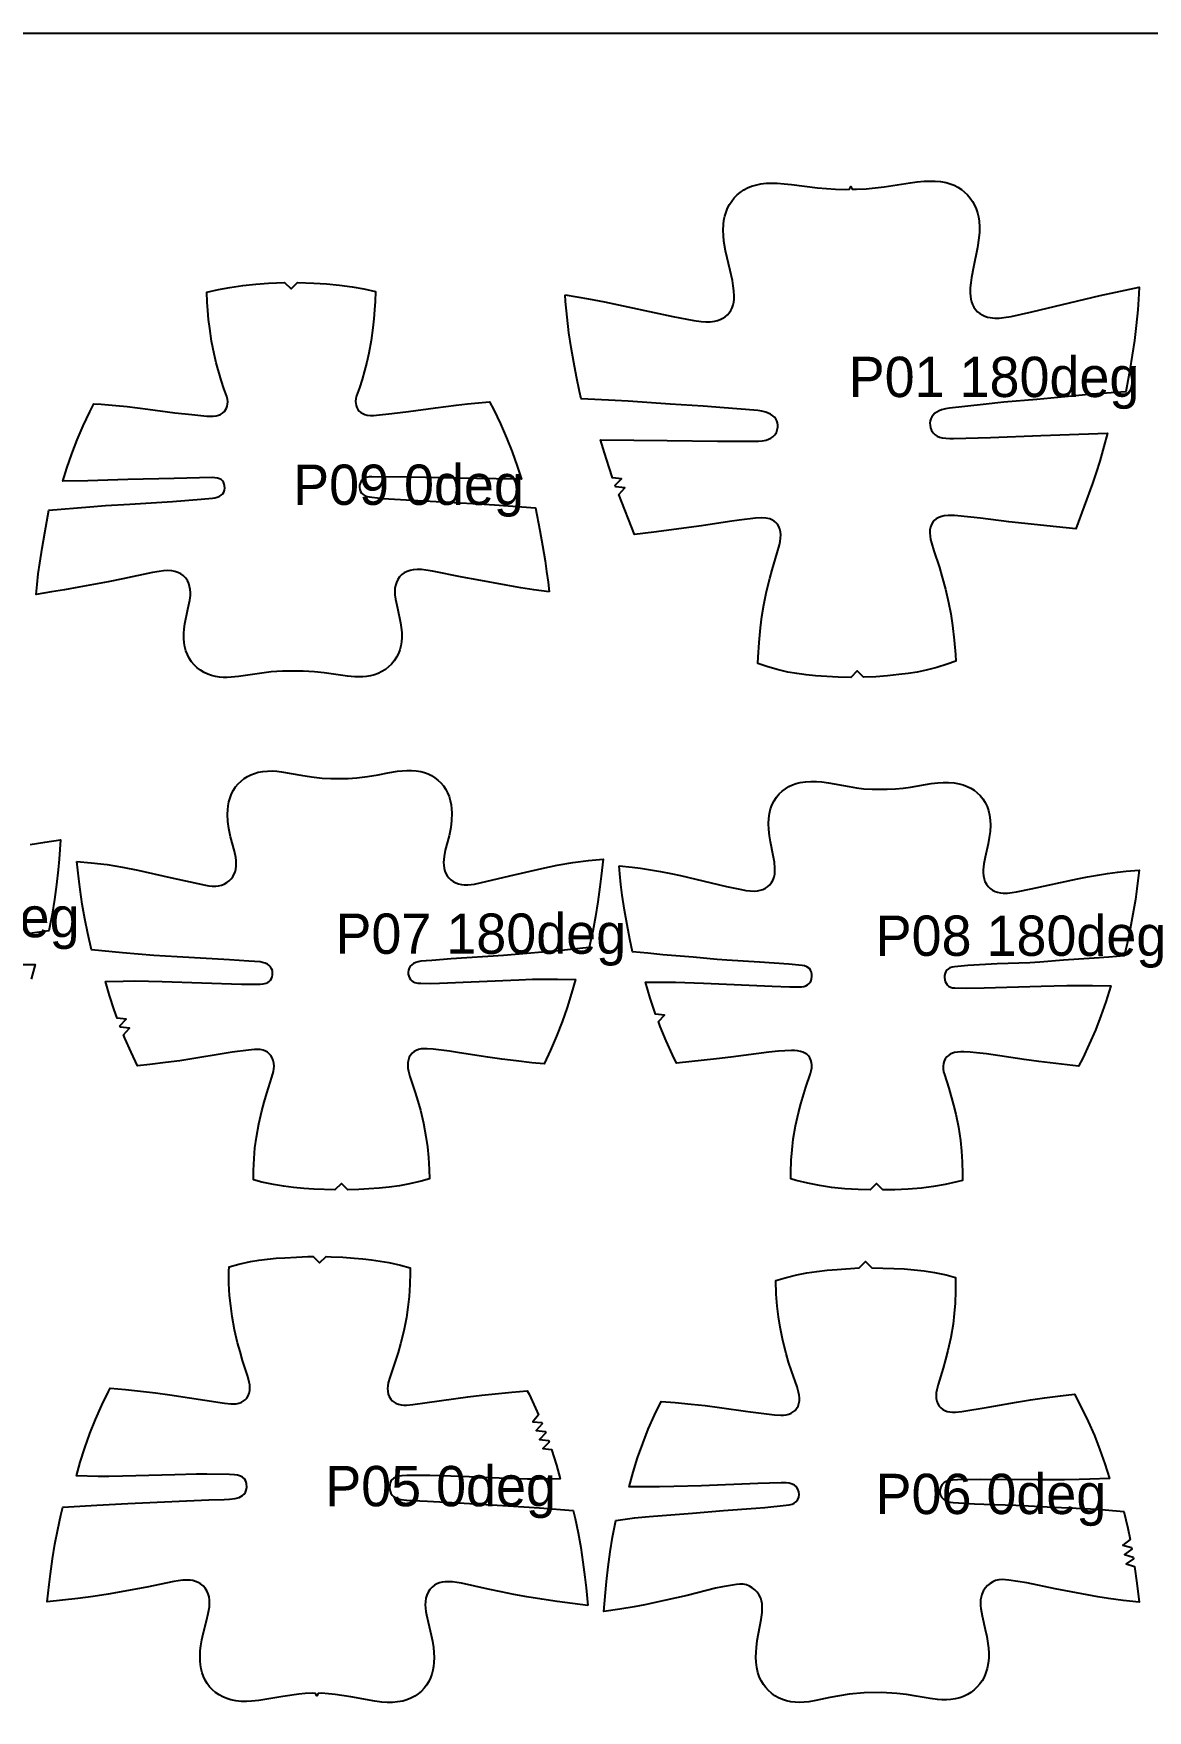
# Model space of a CAD drawing. Header units: millimetres. Extents: x 0 to 2000, y 0 to 1032.
# Drawn here: x 1220 to 1565, y 480 to 1000 of the extents above; entities that cross this region are included whole.
import ezdxf

# ---------------------------------------------------------------- set-up
doc = ezdxf.new("R2010")
doc.units = ezdxf.units.MM
for name, color, linetype in [('ANNOTATION', 3, 'Continuous'), ('LEATHER', 1, 'Continuous'), ('PIECES', 5, 'Continuous')]:
    doc.layers.add(name, color=color, linetype=linetype)

msp = doc.modelspace()

# ---------------------------------------------------------------- linework, layer by layer
at = {"layer": 'LEATHER'}
msp.add_lwpolyline([(0, 0), (2000, 0), (2000, 1000), (0, 1000)], close=True, dxfattribs=at)
at = {"layer": 'PIECES'}
for points in [[(1384.49, 918.95), (1391.74, 917.65), (1396.63, 916.7), (1417.91, 912.24), (1424.36, 910.96), (1426.66, 910.63), (1428.07, 910.53), (1429.47, 910.55), (1430.86, 910.73), (1431.73, 910.94), (1432.57, 911.25), (1433.37, 911.63), (1434.12, 912.11), (1434.79, 912.67), (1435.38, 913.33), (1435.88, 914.09), (1436.27, 914.9), (1436.56, 915.76), (1436.75, 916.65), (1436.86, 917.56), (1436.91, 918.48), (1436.84, 920.11), (1436.63, 921.72), (1436.34, 923.32), (1435.64, 926.51), (1434.25, 932.61), (1433.74, 935.57), (1433.55, 937.3), (1433.48, 939.03), (1433.56, 940.77), (1433.73, 942.06), (1434.01, 943.34), (1434.39, 944.58), (1434.88, 945.79), (1435.47, 946.92), (1436.15, 947.99), (1436.94, 948.98), (1437.82, 949.9), (1438.79, 950.72), (1439.88, 951.46), (1441.04, 952.08), (1442.25, 952.59), (1443.51, 952.99), (1445.17, 953.34), (1446.84, 953.53), (1448.54, 953.59), (1450.23, 953.56), (1452.45, 953.4), (1454.66, 953.16), (1462.76, 952.16), (1465.55, 951.89), (1468.34, 951.71), (1471.32, 951.65), (1472.69, 951.68), (1473.08, 952.49), (1473.49, 951.69), (1474.85, 951.7), (1477.83, 951.83), (1480.62, 952.08), (1483.4, 952.42), (1491.47, 953.64), (1493.67, 953.93), (1495.88, 954.15), (1497.58, 954.23), (1499.27, 954.21), (1500.96, 954.06), (1502.62, 953.75), (1503.89, 953.39), (1505.12, 952.91), (1506.29, 952.31), (1507.4, 951.6), (1508.39, 950.81), (1509.29, 949.92), (1510.1, 948.95), (1510.82, 947.9), (1511.43, 946.78), (1511.96, 945.59), (1512.37, 944.35), (1512.68, 943.08), (1512.88, 941.79), (1513.01, 940.06), (1512.98, 938.32), (1512.84, 936.59), (1512.41, 933.62), (1511.17, 927.48), (1510.56, 924.28), (1510.3, 922.67), (1510.14, 921.05), (1510.11, 919.43), (1510.18, 918.51), (1510.32, 917.6), (1510.53, 916.72), (1510.84, 915.87), (1511.25, 915.06), (1511.77, 914.32), (1512.38, 913.68), (1513.07, 913.13), (1513.82, 912.67), (1514.63, 912.31), (1515.48, 912.03), (1516.35, 911.83), (1517.75, 911.69), (1519.16, 911.7), (1520.56, 911.84), (1522.85, 912.23), (1529.26, 913.68), (1550.42, 918.69), (1555.29, 919.76), (1562.5, 921.25), (1562.44, 919.19), (1562.12, 914.3), (1561.66, 909.41), (1561.08, 904.79), (1560.39, 900.19), (1559.63, 895.65), (1558.81, 891.12), (1558.36, 888.86), (1547.82, 888.06), (1543.82, 887.71), (1530.8, 886.43), (1520.59, 885.56), (1514.16, 884.92), (1503.71, 883.75), (1502.47, 883.53), (1501.25, 883.2), (1500.48, 882.91), (1499.75, 882.53), (1499.09, 882.06), (1498.61, 881.58), (1498.21, 881.04), (1497.91, 880.44), (1497.72, 879.79), (1497.64, 879.12), (1497.66, 878.44), (1497.81, 877.6), (1498.11, 876.81), (1498.59, 876.08), (1499.22, 875.49), (1499.89, 875.07), (1500.62, 874.77), (1501.39, 874.57), (1502.58, 874.39), (1503.77, 874.31), (1504.97, 874.31), (1516.47, 874.61), (1532.04, 875.24), (1552.72, 875.99), (1551.62, 871.86), (1550.3, 867.32), (1549.2, 863.82), (1548.03, 860.35), (1542.9, 846.34), (1536.88, 846.87), (1522.11, 848.51), (1513.35, 849.62), (1510.32, 849.96), (1505.3, 850.42), (1503.3, 850.45), (1502.07, 850.33), (1500.88, 850.04), (1500.19, 849.75), (1499.56, 849.37), (1498.99, 848.91), (1498.51, 848.35), (1498.08, 847.6), (1497.8, 846.79), (1497.65, 845.94), (1497.61, 845.06), (1497.68, 844.01), (1497.85, 842.97), (1498.09, 841.94), (1498.85, 839.43), (1500.55, 834.27), (1501.36, 831.58), (1502.48, 827.53), (1503.43, 823.45), (1504.09, 819.9), (1504.62, 816.33), (1505.17, 811.8), (1505.57, 807.26), (1505.68, 805.27), (1503, 804.27), (1499.77, 803.25), (1496.5, 802.42), (1493.68, 801.87), (1490.84, 801.42), (1487.99, 801.06), (1484.44, 800.7), (1480.88, 800.42), (1477.04, 800.24), (1475.02, 802.22), (1473.05, 800.19), (1469.2, 800.27), (1465.64, 800.45), (1462.08, 800.73), (1459.22, 801.01), (1456.37, 801.38), (1453.54, 801.87), (1450.24, 802.61), (1446.99, 803.55), (1444.29, 804.47), (1444.35, 806.47), (1444.63, 811.02), (1445.06, 815.56), (1445.5, 819.14), (1446.07, 822.71), (1446.91, 826.82), (1447.92, 830.89), (1448.66, 833.6), (1450.23, 838.8), (1450.92, 841.33), (1451.14, 842.36), (1451.28, 843.41), (1451.33, 844.46), (1451.26, 845.34), (1451.09, 846.19), (1450.79, 846.99), (1450.34, 847.73), (1449.84, 848.27), (1449.27, 848.72), (1448.62, 849.09), (1447.93, 849.36), (1446.73, 849.62), (1445.5, 849.7), (1443.5, 849.62), (1438.49, 849.03), (1435.48, 848.62), (1426.74, 847.28), (1412.02, 845.25), (1406.02, 844.57), (1401.1, 857), (1402.98, 859.06), (1400.2, 859.34), (1400.03, 859.81), (1401.95, 861.84), (1399.18, 862.16), (1398.08, 865.35), (1396.64, 869.86), (1395.44, 873.96), (1416.13, 873.74), (1431.71, 873.52), (1443.21, 873.51), (1444.41, 873.55), (1445.6, 873.65), (1446.78, 873.86), (1447.55, 874.09), (1448.27, 874.4), (1448.94, 874.84), (1449.55, 875.45), (1450.01, 876.18), (1450.29, 876.99), (1450.42, 877.83), (1450.42, 878.51), (1450.32, 879.17), (1450.11, 879.82), (1449.8, 880.41), (1449.39, 880.95), (1448.9, 881.41), (1448.22, 881.87), (1447.48, 882.22), (1446.7, 882.5), (1445.48, 882.79), (1444.23, 882.98), (1442.98, 883.11), (1433.75, 883.88), (1427.31, 884.36), (1417.08, 884.96), (1404.03, 885.9), (1400.03, 886.15), (1389.47, 886.67), (1388.96, 888.93), (1388.02, 893.43), (1387.15, 897.95), (1386.34, 902.53), (1385.63, 907.14), (1385.05, 912.01), (1384.61, 916.89), (1384.49, 918.95)], [(1379.49, 826.74), (1374.71, 827.41), (1370.71, 828.03), (1366.2, 828.79), (1357.12, 830.43), (1352.56, 831.3), (1343.35, 833.15), (1341.21, 833.51), (1339.91, 833.65), (1338.6, 833.7), (1337.3, 833.61), (1336.34, 833.42), (1335.42, 833.11), (1334.55, 832.68), (1333.76, 832.11), (1333.08, 831.4), (1332.53, 830.58), (1332.11, 829.68), (1331.83, 828.75), (1331.67, 827.8), (1331.61, 826.83), (1331.65, 825.86), (1331.83, 824.46), (1332.44, 821.68), (1333.38, 817.16), (1333.61, 815.63), (1333.76, 814.09), (1333.79, 812.55), (1333.7, 811.28), (1333.49, 810.01), (1333.17, 808.78), (1332.73, 807.58), (1332.15, 806.43), (1331.45, 805.35), (1330.64, 804.35), (1329.71, 803.45), (1328.71, 802.66), (1327.63, 802), (1326.49, 801.45), (1325.29, 801.02), (1324.09, 800.72), (1322.88, 800.52), (1321.65, 800.41), (1320.42, 800.39), (1319.18, 800.42), (1316.96, 800.6), (1309.66, 801.63), (1306.75, 801.95), (1303.23, 802.13), (1296.82, 802.09), (1293.31, 801.88), (1290.41, 801.54), (1283.11, 800.44), (1280.9, 800.24), (1279.66, 800.19), (1278.42, 800.21), (1277.19, 800.3), (1275.98, 800.49), (1274.78, 800.78), (1273.58, 801.19), (1272.43, 801.73), (1271.34, 802.39), (1270.33, 803.16), (1269.4, 804.06), (1268.58, 805.04), (1267.87, 806.12), (1267.28, 807.27), (1266.82, 808.46), (1266.49, 809.69), (1266.27, 810.95), (1266.17, 812.23), (1266.19, 813.77), (1266.32, 815.31), (1266.53, 816.84), (1267.43, 821.37), (1268.02, 824.15), (1268.19, 825.56), (1268.21, 826.53), (1268.15, 827.5), (1267.97, 828.45), (1267.69, 829.37), (1267.26, 830.27), (1266.7, 831.08), (1266.01, 831.79), (1265.22, 832.35), (1264.35, 832.77), (1263.42, 833.07), (1262.45, 833.25), (1261.15, 833.33), (1259.85, 833.27), (1258.55, 833.11), (1256.41, 832.74), (1247.22, 830.8), (1242.67, 829.89), (1233.61, 828.16), (1229.1, 827.36), (1225.11, 826.7), (1220.34, 825.97), (1220.64, 829.01), (1221.03, 832.34), (1221.48, 835.66), (1222.22, 840.35), (1223.04, 845.03), (1224.33, 852.06), (1237.01, 853.16), (1241.9, 853.52), (1249.43, 853.95), (1262.64, 854.81), (1271.51, 855.48), (1275.02, 855.84), (1275.75, 855.95), (1276.46, 856.11), (1277.14, 856.36), (1277.72, 856.7), (1278.22, 857.13), (1278.59, 857.67), (1278.8, 858.3), (1278.85, 858.95), (1278.79, 859.62), (1278.67, 860.19), (1278.45, 860.73), (1278.13, 861.21), (1277.7, 861.58), (1277.2, 861.85), (1276.65, 862.03), (1275.8, 862.16), (1274.94, 862.19), (1263.13, 861.96), (1248.75, 861.58), (1236.41, 861.18), (1228.58, 861.04), (1229.84, 865.1), (1231.38, 869.53), (1233.07, 873.9), (1234.95, 878.28), (1236.97, 882.6), (1238.26, 885.13), (1240.56, 884.97), (1245.12, 884.57), (1248.58, 884.22), (1255.03, 883.44), (1263.41, 882.31), (1268.63, 881.74), (1273.35, 881.31), (1274.31, 881.27), (1275.27, 881.28), (1276.22, 881.4), (1276.92, 881.57), (1277.59, 881.83), (1278.2, 882.19), (1278.74, 882.66), (1279.14, 883.18), (1279.44, 883.75), (1279.64, 884.36), (1279.75, 885.01), (1279.78, 885.67), (1279.69, 886.53), (1279.5, 887.38), (1279.22, 888.21), (1278.58, 889.86), (1277.73, 892.41), (1276.23, 897.8), (1275.53, 900.62), (1274.77, 904.54), (1274.19, 908.48), (1273.87, 911.26), (1273.62, 914.04), (1273.45, 916.6), (1273.35, 919.74), (1276.91, 920.58), (1280.47, 921.24), (1284.46, 921.8), (1288.48, 922.19), (1292.43, 922.49), (1297.45, 922.74), (1299.46, 920.75), (1301.45, 922.76), (1306.47, 922.55), (1310.43, 922.3), (1314.44, 921.94), (1318.44, 921.43), (1322.01, 920.79), (1325.58, 919.99), (1325.51, 916.85), (1325.37, 914.29), (1325.14, 911.5), (1324.84, 908.72), (1324.3, 904.77), (1323.58, 900.85), (1322.91, 898.02), (1321.46, 892.62), (1320.63, 890.07), (1320.01, 888.41), (1319.74, 887.57), (1319.55, 886.72), (1319.47, 885.86), (1319.51, 885.2), (1319.63, 884.55), (1319.84, 883.94), (1320.14, 883.37), (1320.55, 882.86), (1321.09, 882.4), (1321.7, 882.05), (1322.37, 881.79), (1323.07, 881.62), (1324.03, 881.52), (1324.99, 881.51), (1325.95, 881.56), (1330.66, 882.04), (1335.87, 882.66), (1344.25, 883.87), (1350.68, 884.71), (1354.14, 885.1), (1358.7, 885.54), (1361, 885.72), (1362.32, 883.2), (1364.38, 878.9), (1366.29, 874.54), (1368.03, 870.18), (1369.61, 865.77), (1370.91, 861.72), (1363.08, 861.79), (1350.74, 862.07), (1336.35, 862.31), (1324.54, 862.43), (1323.68, 862.39), (1322.83, 862.25), (1322.28, 862.07), (1321.78, 861.79), (1321.36, 861.41), (1321.04, 860.93), (1320.83, 860.39), (1320.71, 859.82), (1320.66, 859.15), (1320.72, 858.5), (1320.93, 857.88), (1321.31, 857.34), (1321.81, 856.91), (1322.39, 856.58), (1323.08, 856.34), (1323.79, 856.18), (1324.52, 856.08), (1328.03, 855.75), (1336.91, 855.16), (1350.13, 854.43), (1357.66, 854.07), (1362.55, 853.76), (1375.24, 852.78), (1376.6, 845.77), (1377.46, 841.1), (1378.25, 836.41), (1378.73, 833.09), (1379.15, 829.77), (1379.49, 826.74)], [(1232.94, 743.02), (1237.41, 742.69), (1242.34, 742.1), (1247.14, 741.3), (1251.91, 740.33), (1261.88, 738.09), (1272.93, 735.68), (1273.97, 735.52), (1275.01, 735.43), (1276.06, 735.45), (1276.97, 735.55), (1277.86, 735.76), (1278.71, 736.08), (1279.51, 736.51), (1280.24, 737.05), (1280.82, 737.64), (1281.32, 738.3), (1281.73, 739.03), (1282.05, 739.8), (1282.28, 740.69), (1282.4, 741.58), (1282.43, 742.49), (1282.38, 743.41), (1282.27, 744.32), (1281.85, 746.32), (1280.66, 750.77), (1280.13, 753.26), (1279.82, 755.5), (1279.72, 757.77), (1279.77, 759.06), (1279.91, 760.35), (1280.15, 761.62), (1280.51, 762.87), (1280.97, 764.04), (1281.55, 765.15), (1282.24, 766.2), (1283.03, 767.16), (1283.93, 768.04), (1284.87, 768.79), (1285.89, 769.44), (1286.96, 769.98), (1288.08, 770.42), (1289.24, 770.75), (1290.66, 771.02), (1292.09, 771.14), (1293.54, 771.15), (1294.99, 771.06), (1296.43, 770.9), (1299.46, 770.41), (1302.48, 769.84), (1305.75, 769.32), (1309.04, 768.96), (1311.79, 768.82), (1317.14, 768.84), (1319.89, 769.01), (1323.17, 769.4), (1326.44, 769.96), (1329.45, 770.55), (1332.48, 771.07), (1333.92, 771.24), (1335.37, 771.34), (1336.81, 771.35), (1338.25, 771.24), (1339.67, 770.99), (1340.84, 770.67), (1341.96, 770.24), (1343.04, 769.71), (1344.05, 769.07), (1345.01, 768.33), (1345.91, 767.46), (1346.71, 766.5), (1347.41, 765.46), (1348, 764.35), (1348.48, 763.19), (1348.84, 761.95), (1349.1, 760.68), (1349.25, 759.39), (1349.31, 758.09), (1349.23, 755.83), (1348.95, 753.58), (1348.44, 751.08), (1347.29, 746.63), (1346.89, 744.62), (1346.78, 743.71), (1346.74, 742.79), (1346.78, 741.88), (1346.91, 740.99), (1347.15, 740.11), (1347.47, 739.34), (1347.89, 738.61), (1348.39, 737.95), (1348.99, 737.37), (1349.72, 736.83), (1350.52, 736.41), (1351.38, 736.11), (1352.27, 735.91), (1353.18, 735.8), (1354.23, 735.8), (1355.27, 735.9), (1356.31, 736.07), (1367.34, 738.58), (1377.28, 740.92), (1382.04, 741.93), (1386.84, 742.78), (1391.76, 743.41), (1396.22, 743.78), (1395.66, 738.49), (1395.26, 735.16), (1394.62, 730.56), (1393.89, 725.97), (1393.03, 721.45), (1391.93, 716.42), (1382.31, 715.36), (1372.58, 714.47), (1365.3, 713.91), (1349.08, 712.87), (1343.11, 712.39), (1341.38, 712.28), (1339.66, 712.11), (1338.87, 711.97), (1338.1, 711.76), (1337.37, 711.42), (1336.85, 711.04), (1336.4, 710.56), (1336.06, 710), (1335.86, 709.39), (1335.78, 708.76), (1335.8, 708.11), (1335.92, 707.52), (1336.13, 706.96), (1336.45, 706.46), (1336.85, 706.07), (1337.32, 705.76), (1337.84, 705.54), (1338.76, 705.33), (1339.71, 705.26), (1342.8, 705.24), (1345.51, 705.32), (1370.08, 706.38), (1374.34, 706.52), (1378.59, 706.59), (1382.12, 706.58), (1387.65, 706.47), (1386.48, 702.2), (1385.08, 697.73), (1383.53, 693.3), (1381.8, 688.86), (1379.92, 684.49), (1377.93, 680.26), (1374.17, 680.62), (1369.26, 681.17), (1364.86, 681.71), (1360.47, 682.33), (1351.71, 683.74), (1348.56, 684.2), (1343.53, 684.83), (1341.66, 684.96), (1340.74, 684.98), (1339.83, 684.91), (1338.94, 684.72), (1338.25, 684.45), (1337.62, 684.08), (1337.05, 683.61), (1336.57, 683.06), (1336.12, 682.32), (1335.82, 681.51), (1335.65, 680.65), (1335.61, 679.78), (1335.68, 678.91), (1335.83, 678.05), (1336.3, 676.34), (1337.95, 671.36), (1338.79, 668.64), (1339.55, 665.91), (1340.52, 661.85), (1341.29, 657.75), (1341.76, 654.49), (1342.08, 651.21), (1342.3, 647.47), (1342.34, 644.55), (1339.76, 643.82), (1336.16, 643), (1333.04, 642.45), (1329.9, 642.03), (1326.75, 641.73), (1323.58, 641.49), (1320.42, 641.32), (1317.06, 641.17), (1315.05, 643.16), (1313.06, 641.15), (1306.53, 641.42), (1303.37, 641.62), (1300.21, 641.9), (1297.07, 642.28), (1293.95, 642.8), (1290.34, 643.59), (1287.75, 644.29), (1287.76, 647.22), (1287.95, 650.95), (1288.24, 654.24), (1288.67, 657.5), (1289.41, 661.61), (1290.35, 665.68), (1291.08, 668.42), (1291.89, 671.14), (1293.49, 676.14), (1293.95, 677.85), (1294.09, 678.72), (1294.16, 679.59), (1294.11, 680.46), (1293.93, 681.31), (1293.62, 682.12), (1293.16, 682.86), (1292.67, 683.41), (1292.1, 683.86), (1291.47, 684.23), (1290.78, 684.49), (1289.88, 684.68), (1288.97, 684.73), (1288.05, 684.71), (1286.18, 684.56), (1281.16, 683.88), (1278.01, 683.4), (1269.27, 681.91), (1264.89, 681.24), (1260.49, 680.66), (1255.58, 680.07), (1251.83, 679.67), (1249.8, 683.88), (1247.88, 688.24), (1247.46, 689.29), (1249.31, 691.38), (1246.53, 691.61), (1246.34, 692.07), (1248.25, 694.12), (1245.47, 694.42), (1244.52, 697.07), (1243.08, 701.53), (1241.87, 705.78), (1247.39, 705.95), (1250.92, 705.99), (1255.18, 705.96), (1259.43, 705.87), (1284.02, 705.04), (1286.73, 704.97), (1289.81, 705.02), (1290.76, 705.11), (1291.68, 705.32), (1292.2, 705.55), (1292.66, 705.86), (1293.06, 706.26), (1293.38, 706.76), (1293.58, 707.32), (1293.69, 707.91), (1293.72, 708.56), (1293.63, 709.2), (1293.41, 709.8), (1293.07, 710.36), (1292.62, 710.83), (1292.09, 711.21), (1291.37, 711.54), (1290.6, 711.75), (1289.8, 711.88), (1288.08, 712.03), (1286.34, 712.12), (1280.38, 712.55), (1264.15, 713.44), (1256.85, 713.93), (1247.12, 714.73), (1237.49, 715.7), (1236.34, 720.72), (1235.45, 725.23), (1234.67, 729.81), (1233.99, 734.41), (1233.55, 737.73), (1232.94, 743.02)], [(1401.22, 741.72), (1405.22, 741.29), (1407.89, 740.95), (1410.99, 740.48), (1414.08, 739.96), (1417.2, 739.36), (1420.3, 738.69), (1434.57, 735.31), (1439.13, 734.33), (1440.5, 734.09), (1441.88, 733.93), (1443.26, 733.9), (1444.12, 733.98), (1444.97, 734.14), (1445.79, 734.39), (1446.57, 734.75), (1447.28, 735.22), (1447.96, 735.85), (1448.51, 736.58), (1448.95, 737.39), (1449.27, 738.26), (1449.47, 739.17), (1449.56, 740.09), (1449.56, 741.01), (1449.38, 742.87), (1449.01, 744.97), (1448.14, 749.14), (1447.83, 751.04), (1447.63, 752.96), (1447.56, 754.89), (1447.63, 756.43), (1447.84, 757.96), (1448.2, 759.46), (1448.67, 760.72), (1449.27, 761.92), (1450, 763.03), (1450.87, 764.05), (1451.79, 764.91), (1452.79, 765.66), (1453.86, 766.29), (1455, 766.82), (1456.18, 767.24), (1457.41, 767.56), (1459.06, 767.83), (1460.73, 767.94), (1462.41, 767.91), (1464.09, 767.78), (1466.16, 767.5), (1472.56, 766.3), (1474.85, 765.92), (1477.15, 765.65), (1479.71, 765.52), (1482.06, 765.54), (1484.41, 765.48), (1486.97, 765.57), (1489.28, 765.81), (1491.57, 766.14), (1497.99, 767.24), (1500.07, 767.49), (1501.75, 767.59), (1503.43, 767.59), (1505.1, 767.46), (1506.75, 767.16), (1507.96, 766.82), (1509.14, 766.38), (1510.27, 765.83), (1511.33, 765.18), (1512.32, 764.42), (1513.23, 763.55), (1514.08, 762.51), (1514.79, 761.38), (1515.37, 760.18), (1515.82, 758.91), (1516.16, 757.41), (1516.34, 755.88), (1516.38, 754.33), (1516.29, 752.4), (1516.05, 750.49), (1515.71, 748.59), (1514.77, 744.43), (1514.37, 742.35), (1514.16, 740.49), (1514.15, 739.56), (1514.22, 738.64), (1514.41, 737.73), (1514.71, 736.86), (1515.14, 736.04), (1515.68, 735.3), (1516.34, 734.66), (1517.05, 734.18), (1517.82, 733.8), (1518.63, 733.54), (1519.48, 733.36), (1520.34, 733.27), (1521.73, 733.28), (1523.1, 733.41), (1524.48, 733.63), (1529.05, 734.55), (1543.38, 737.69), (1546.49, 738.31), (1549.61, 738.86), (1552.71, 739.33), (1555.83, 739.74), (1558.5, 740.04), (1562.5, 740.41), (1562.26, 737.95), (1561.86, 734.62), (1561.39, 731.3), (1560.61, 726.7), (1559.73, 722.12), (1558.8, 717.66), (1557.94, 713.84), (1553.18, 713.4), (1548.54, 713.03), (1539.05, 712.41), (1531.68, 711.82), (1528.58, 711.66), (1518.46, 711.26), (1509.42, 710.79), (1505.25, 710.41), (1504.51, 710.28), (1503.8, 710.05), (1502.95, 709.46), (1502.58, 708.96), (1502.33, 708.38), (1502.18, 707.72), (1502.15, 707.04), (1502.23, 706.36), (1502.38, 705.8), (1502.62, 705.28), (1502.95, 704.81), (1503.43, 704.39), (1504, 704.09), (1504.65, 703.9), (1505.32, 703.82), (1508.94, 703.73), (1514.44, 703.81), (1532.1, 704.38), (1540.12, 704.56), (1548.02, 704.57), (1553.73, 704.46), (1552.21, 699.55), (1550.65, 695.13), (1548.95, 690.76), (1547.07, 686.38), (1545.04, 682.08), (1543.72, 679.51), (1531.39, 681.04), (1526.88, 681.64), (1515.17, 683.33), (1512.12, 683.71), (1510.14, 683.89), (1508.16, 683.98), (1507.19, 683.98), (1506.23, 683.91), (1505.29, 683.75), (1504.6, 683.54), (1503.96, 683.25), (1503.36, 682.87), (1502.83, 682.4), (1502.37, 681.79), (1502.03, 681.1), (1501.82, 680.36), (1501.72, 679.59), (1501.75, 678.7), (1501.89, 677.81), (1502.13, 676.94), (1503.52, 672.71), (1504.98, 667.44), (1505.65, 664.68), (1506.47, 660.59), (1507.1, 656.47), (1507.45, 653.19), (1507.66, 649.9), (1507.74, 646.16), (1507.69, 644.12), (1506.02, 643.67), (1502.41, 642.87), (1498.72, 642.21), (1495.02, 641.72), (1490.89, 641.36), (1486.75, 641.17), (1483.05, 641.15), (1481.07, 643.17), (1479.05, 641.18), (1475.35, 641.27), (1471.21, 641.52), (1467.09, 641.95), (1463.39, 642.5), (1459.72, 643.21), (1456.13, 644.07), (1454.46, 644.55), (1454.45, 646.59), (1454.59, 650.34), (1454.85, 653.62), (1455.25, 656.89), (1455.95, 661), (1456.84, 665.08), (1457.55, 667.83), (1459.09, 673.07), (1460.55, 677.27), (1460.8, 678.14), (1460.97, 679.03), (1461.01, 679.93), (1460.92, 680.7), (1460.72, 681.44), (1460.39, 682.13), (1459.94, 682.75), (1459.42, 683.23), (1458.83, 683.62), (1458.19, 683.92), (1457.51, 684.14), (1456.57, 684.32), (1455.61, 684.4), (1454.64, 684.42), (1452.65, 684.36), (1450.67, 684.21), (1447.62, 683.88), (1435.89, 682.38), (1431.37, 681.86), (1419.02, 680.53), (1417.74, 683.11), (1415.78, 687.45), (1413.97, 691.86), (1413.41, 693.37), (1415.31, 695.41), (1412.54, 695.71), (1410.85, 700.7), (1409.41, 705.63), (1415.12, 705.65), (1418.7, 705.61), (1427.35, 705.36), (1448.69, 704.34), (1454.18, 704.17), (1457.8, 704.2), (1458.47, 704.28), (1459.12, 704.45), (1459.7, 704.75), (1460.19, 705.16), (1460.53, 705.62), (1460.77, 706.14), (1460.93, 706.7), (1461.02, 707.37), (1461.01, 708.05), (1460.87, 708.72), (1460.63, 709.3), (1460.26, 709.81), (1459.42, 710.41), (1458.71, 710.66), (1457.98, 710.8), (1453.82, 711.24), (1444.79, 711.86), (1434.67, 712.42), (1431.58, 712.63), (1424.22, 713.34), (1414.74, 714.12), (1410.11, 714.57), (1405.35, 715.08), (1404.56, 718.92), (1403.7, 723.39), (1402.89, 727.98), (1402.19, 732.6), (1401.77, 735.92), (1401.43, 739.26), (1401.22, 741.72)], [(1391.47, 512.23), (1381.94, 513.45), (1377.23, 514.13), (1372.53, 514.88), (1368.55, 515.61), (1364.58, 516.39), (1360.61, 517.23), (1352.28, 519.08), (1350.9, 519.34), (1349.51, 519.52), (1348.11, 519.58), (1347.22, 519.54), (1346.35, 519.41), (1345.5, 519.2), (1344.69, 518.89), (1343.93, 518.46), (1343.17, 517.85), (1342.51, 517.12), (1341.98, 516.3), (1341.57, 515.41), (1341.27, 514.42), (1341.11, 513.41), (1341.07, 512.38), (1341.12, 511.34), (1341.24, 510.3), (1341.42, 509.26), (1341.93, 507.04), (1342.94, 502.96), (1343.32, 501.08), (1343.61, 499.18), (1343.76, 497.64), (1343.81, 496.09), (1343.76, 494.54), (1343.64, 493.3), (1343.42, 492.08), (1343.11, 490.88), (1342.68, 489.71), (1342.14, 488.58), (1341.48, 487.51), (1340.72, 486.52), (1339.85, 485.61), (1338.9, 484.8), (1337.79, 484.05), (1336.61, 483.43), (1335.37, 482.93), (1334.09, 482.55), (1332.49, 482.26), (1330.88, 482.12), (1329.26, 482.11), (1327.63, 482.22), (1325.39, 482.51), (1317.98, 483.82), (1313.07, 484.58), (1311.09, 484.81), (1308.89, 484.93), (1307.84, 484.92), (1307.43, 484.12), (1307.04, 484.92), (1305.98, 484.95), (1303.78, 484.86), (1301.8, 484.65), (1296.88, 483.95), (1289.46, 482.74), (1287.21, 482.48), (1285.58, 482.39), (1283.96, 482.42), (1282.35, 482.58), (1280.76, 482.89), (1279.48, 483.28), (1278.25, 483.8), (1277.08, 484.44), (1275.98, 485.2), (1275.03, 486.03), (1274.18, 486.94), (1273.43, 487.94), (1272.79, 489.02), (1272.25, 490.16), (1271.85, 491.33), (1271.55, 492.54), (1271.35, 493.76), (1271.24, 495), (1271.21, 496.55), (1271.28, 498.1), (1271.45, 499.64), (1271.76, 501.53), (1272.16, 503.41), (1273.23, 507.47), (1273.76, 509.69), (1273.96, 510.72), (1274.09, 511.76), (1274.16, 512.8), (1274.12, 513.83), (1273.98, 514.85), (1273.69, 515.84), (1273.29, 516.74), (1272.77, 517.56), (1272.13, 518.3), (1271.37, 518.92), (1270.62, 519.36), (1269.81, 519.68), (1268.96, 519.91), (1268.09, 520.04), (1267.21, 520.09), (1265.81, 520.05), (1264.42, 519.89), (1263.03, 519.64), (1254.68, 517.9), (1250.7, 517.12), (1246.72, 516.38), (1242.73, 515.7), (1238.02, 515.01), (1233.31, 514.39), (1223.75, 513.29), (1224.34, 518.72), (1224.76, 522.05), (1225.41, 526.65), (1226.16, 531.23), (1227.03, 535.75), (1228.02, 540.24), (1228.61, 542.66), (1239.13, 543.33), (1248.84, 543.84), (1262.49, 544.5), (1273.88, 544.96), (1278.64, 545.11), (1280.38, 545.21), (1282.11, 545.43), (1283.33, 545.72), (1283.9, 545.96), (1284.42, 546.29), (1284.91, 546.76), (1285.28, 547.33), (1285.54, 547.97), (1285.7, 548.95), (1285.64, 549.94), (1285.51, 550.5), (1285.3, 551.02), (1284.99, 551.49), (1284.41, 552.01), (1283.71, 552.37), (1282.84, 552.62), (1281.93, 552.75), (1280.34, 552.85), (1273.27, 552.93), (1270.12, 552.9), (1263.34, 552.76), (1251.31, 552.39), (1247.11, 552.29), (1242.9, 552.24), (1239.55, 552.25), (1232.82, 552.41), (1234.01, 556.64), (1235.43, 561.11), (1237.02, 565.53), (1238.78, 569.95), (1240.71, 574.31), (1242.79, 578.59), (1243.35, 579.64), (1248.1, 579.17), (1257.4, 578.14), (1261.79, 577.56), (1278.77, 574.93), (1280.75, 574.74), (1281.6, 574.72), (1282.45, 574.78), (1283.28, 574.95), (1283.97, 575.21), (1284.6, 575.56), (1285.18, 576.01), (1285.67, 576.54), (1286.13, 577.28), (1286.45, 578.08), (1286.63, 578.93), (1286.69, 579.8), (1286.63, 580.67), (1286.48, 581.54), (1286.04, 583.25), (1284.42, 588.25), (1283.6, 590.96), (1282.85, 593.7), (1281.9, 597.77), (1281.14, 601.87), (1280.7, 605.13), (1280.38, 608.41), (1280.18, 612.15), (1280.15, 615.89), (1280.2, 617.31), (1283.2, 618.12), (1286.81, 618.89), (1289.48, 619.32), (1292.16, 619.66), (1294.85, 619.92), (1297.54, 620.12), (1301.11, 620.33), (1304.67, 620.47), (1306.29, 620.49), (1308.28, 618.48), (1310.29, 620.46), (1311.92, 620.42), (1315.48, 620.24), (1319.04, 619.98), (1321.74, 619.75), (1324.42, 619.45), (1327.1, 619.09), (1329.76, 618.62), (1333.36, 617.8), (1336.35, 616.95), (1336.38, 615.54), (1336.3, 611.8), (1336.05, 608.06), (1335.7, 604.79), (1335.21, 601.53), (1334.4, 597.43), (1333.4, 593.38), (1332.62, 590.65), (1331.76, 587.95), (1330.08, 582.97), (1329.61, 581.26), (1329.46, 580.4), (1329.39, 579.53), (1329.43, 578.66), (1329.6, 577.81), (1329.91, 577), (1330.36, 576.26), (1330.85, 575.72), (1331.42, 575.26), (1332.05, 574.9), (1332.73, 574.64), (1333.56, 574.46), (1334.41, 574.39), (1335.26, 574.4), (1337.25, 574.56), (1354.26, 576.97), (1358.65, 577.49), (1367.97, 578.41), (1372.72, 578.82), (1373.26, 577.77), (1375.29, 573.46), (1376.21, 571.31), (1374.4, 569.18), (1377.19, 569.01), (1377.37, 568.54), (1375.48, 566.48), (1378.27, 566.21), (1378.45, 565.74), (1376.52, 563.71), (1379.3, 563.39), (1379.46, 562.92), (1377.51, 560.92), (1380.28, 560.56), (1381.77, 555.71), (1382.91, 551.46), (1376.17, 551.39), (1372.82, 551.42), (1368.62, 551.52), (1352.39, 552.2), (1345.61, 552.43), (1342.46, 552.49), (1335.4, 552.5), (1333.8, 552.42), (1332.89, 552.3), (1332.01, 552.06), (1331.31, 551.71), (1330.73, 551.2), (1330.41, 550.74), (1330.19, 550.21), (1330.06, 549.66), (1329.98, 548.66), (1330.14, 547.68), (1330.39, 547.05), (1330.75, 546.47), (1331.23, 545.99), (1331.74, 545.65), (1332.31, 545.41), (1333.53, 545.1), (1335.25, 544.87), (1336.99, 544.74), (1341.76, 544.53), (1353.14, 543.92), (1366.78, 543.09), (1376.48, 542.46), (1386.99, 541.65), (1387.55, 539.23), (1388.48, 534.72), (1389.29, 530.19), (1389.98, 525.6), (1390.58, 521), (1390.95, 517.66), (1391.47, 512.23)], [(1475.65, 616.92), (1477.62, 618.96), (1479.65, 616.99), (1486.42, 616.79), (1489.59, 616.63), (1492.75, 616.38), (1495.89, 616.02), (1499.02, 615.54), (1502.64, 614.78), (1505.57, 614.02), (1505.61, 609.78), (1505.47, 606.04), (1505.2, 602.76), (1504.81, 599.49), (1504.11, 595.37), (1503.22, 591.29), (1502.51, 588.54), (1501.73, 585.81), (1500.17, 580.8), (1499.75, 579.08), (1499.61, 578.22), (1499.56, 577.35), (1499.61, 576.47), (1499.78, 575.61), (1500.08, 574.8), (1500.54, 574.05), (1501.03, 573.5), (1501.62, 573.05), (1502.27, 572.69), (1502.97, 572.42), (1503.82, 572.24), (1504.68, 572.17), (1505.55, 572.18), (1507.5, 572.37), (1515.73, 573.72), (1524.46, 575.29), (1528.83, 575.99), (1533.22, 576.62), (1538.12, 577.26), (1542.5, 577.77), (1544.7, 573.56), (1546.75, 569.26), (1548.65, 564.89), (1550.36, 560.52), (1551.91, 556.1), (1553.31, 551.64), (1547.23, 551.35), (1543.89, 551.25), (1539.42, 551.19), (1530.89, 551.19), (1513.32, 551.29), (1506.17, 551.21), (1504.6, 551.13), (1503.63, 550.99), (1502.7, 550.71), (1502.01, 550.31), (1501.44, 549.75), (1501.02, 549.05), (1500.78, 548.27), (1500.71, 547.43), (1500.83, 546.6), (1501.2, 545.81), (1501.79, 545.15), (1502.35, 544.77), (1502.98, 544.51), (1503.87, 544.3), (1504.79, 544.19), (1511.42, 543.75), (1514.31, 543.61), (1524.3, 543.28), (1533.99, 542.76), (1547.4, 542.2), (1552, 541.89), (1557.83, 541.35), (1559.03, 536.15), (1559.73, 532.63), (1557.49, 530.95), (1560.17, 530.17), (1560.26, 529.67), (1558, 528.02), (1560.68, 527.21), (1560.76, 526.71), (1558.47, 525.11), (1561.12, 524.24), (1561.83, 519.14), (1562.5, 513.24), (1557.58, 513.75), (1553.01, 514.36), (1549.71, 514.89), (1543.14, 516.08), (1536.52, 517.33), (1527.67, 519.21), (1522.13, 520.07), (1521.08, 520.19), (1520.03, 520.23), (1518.98, 520.14), (1518.02, 519.9), (1517.11, 519.51), (1516.27, 518.99), (1515.5, 518.36), (1514.76, 517.55), (1514.16, 516.64), (1513.71, 515.64), (1513.48, 514.78), (1513.36, 513.9), (1513.32, 513.01), (1513.36, 512.11), (1513.46, 511.22), (1513.83, 509.02), (1514.81, 504.72), (1515.25, 502.59), (1515.6, 500.44), (1515.77, 498.92), (1515.87, 497.39), (1515.86, 495.86), (1515.71, 494.24), (1515.4, 492.64), (1514.92, 491.09), (1514.42, 489.95), (1513.82, 488.86), (1513.11, 487.84), (1512.3, 486.9), (1511.4, 486.04), (1510.37, 485.23), (1509.26, 484.54), (1508.09, 483.97), (1506.86, 483.53), (1505.51, 483.19), (1504.13, 482.99), (1502.74, 482.91), (1501.35, 482.92), (1499.95, 483.02), (1497.73, 483.3), (1493.33, 484.07), (1490.37, 484.55), (1487.39, 484.92), (1482.65, 485.23), (1477.25, 485.13), (1472.53, 484.66), (1469.57, 484.18), (1466.62, 483.6), (1462.25, 482.68), (1460.04, 482.32), (1458.65, 482.18), (1457.26, 482.11), (1455.87, 482.15), (1454.48, 482.3), (1453.12, 482.59), (1451.88, 482.99), (1450.68, 483.52), (1449.55, 484.17), (1448.49, 484.94), (1447.56, 485.77), (1446.73, 486.69), (1445.98, 487.68), (1445.34, 488.74), (1444.8, 489.87), (1444.26, 491.4), (1443.9, 492.98), (1443.7, 494.6), (1443.64, 496.13), (1443.68, 497.66), (1443.8, 499.18), (1444.07, 501.34), (1444.44, 503.49), (1445.26, 507.82), (1445.56, 510.03), (1445.62, 510.93), (1445.63, 511.83), (1445.57, 512.72), (1445.41, 513.59), (1445.15, 514.45), (1444.67, 515.43), (1444.04, 516.31), (1443.27, 517.09), (1442.48, 517.7), (1441.62, 518.19), (1440.7, 518.55), (1439.73, 518.76), (1438.68, 518.81), (1437.63, 518.74), (1433.3, 517.97), (1431.08, 517.53), (1422.3, 515.34), (1415.73, 513.85), (1409.2, 512.44), (1405.92, 511.8), (1401.38, 511.03), (1396.47, 510.35), (1396.94, 516.27), (1397.27, 519.6), (1397.79, 524.22), (1398.41, 528.82), (1399.15, 533.36), (1400.17, 538.6), (1405.98, 539.34), (1410.55, 539.81), (1423.94, 540.84), (1433.6, 541.69), (1443.57, 542.38), (1446.46, 542.61), (1453.08, 543.29), (1453.98, 543.43), (1454.87, 543.67), (1455.49, 543.96), (1456.04, 544.35), (1456.6, 545.03), (1456.94, 545.84), (1457.04, 546.67), (1456.94, 547.51), (1456.67, 548.28), (1456.23, 548.96), (1455.64, 549.5), (1454.93, 549.87), (1453.99, 550.13), (1453.02, 550.23), (1451.45, 550.25), (1444.29, 550.08), (1426.74, 549.37), (1418.22, 549.07), (1413.75, 548.98), (1410.4, 548.96), (1404.32, 549.03), (1405.56, 553.55), (1406.96, 558.02), (1408.52, 562.44), (1410.26, 566.88), (1412.16, 571.25), (1414.21, 575.53), (1418.6, 575.17), (1423.53, 574.7), (1427.93, 574.23), (1432.33, 573.68), (1441.11, 572.41), (1449.38, 571.35), (1451.33, 571.24), (1452.2, 571.26), (1453.07, 571.36), (1453.91, 571.57), (1454.6, 571.85), (1455.24, 572.24), (1455.8, 572.71), (1456.28, 573.28), (1456.71, 574.04), (1456.99, 574.87), (1457.13, 575.73), (1457.14, 576.61), (1457.06, 577.47), (1456.89, 578.34), (1456.41, 580.03), (1454.68, 584.99), (1453.8, 587.69), (1453, 590.42), (1451.97, 594.46), (1451.12, 598.55), (1450.61, 601.8), (1450.24, 605.08), (1449.96, 608.81), (1449.86, 613.05), (1452.76, 613.91), (1456.34, 614.79), (1459.46, 615.39), (1462.59, 615.85), (1465.74, 616.21), (1468.89, 616.49), (1475.65, 616.92)]]:
    msp.add_lwpolyline(points, close=True, dxfattribs=at)
for points in [[(1218.5, 748.31), (1223.04, 749.08), (1227.94, 749.76), (1227.47, 743.84), (1227.15, 740.51), (1226.63, 735.89), (1226.01, 731.29), (1225.27, 726.75), (1224.25, 721.51), (1218.44, 720.77)], [(1214.01, 711.15), (1220.09, 711.08), (1218.85, 706.56)]]:
    msp.add_lwpolyline(points, dxfattribs=at)

# ---------------------------------------------------------------- texts
at = {"layer": 'ANNOTATION'}
for s, p in [('P01 180deg', (1472.44, 887.2)), ('P09 0deg', (1300.09, 853.74)), ('P06 180deg', (1143.65, 719.55)), ('P07 180deg', (1313.22, 714.42)), ('P08 180deg', (1480.8, 713.79)), ('P05 0deg', (1310.05, 542.99)), ('P06 0deg', (1480.77, 540.56))]:
    msp.add_text(s, height=12.5, dxfattribs=at).set_placement(p)

doc.saveas('drawing.dxf')
